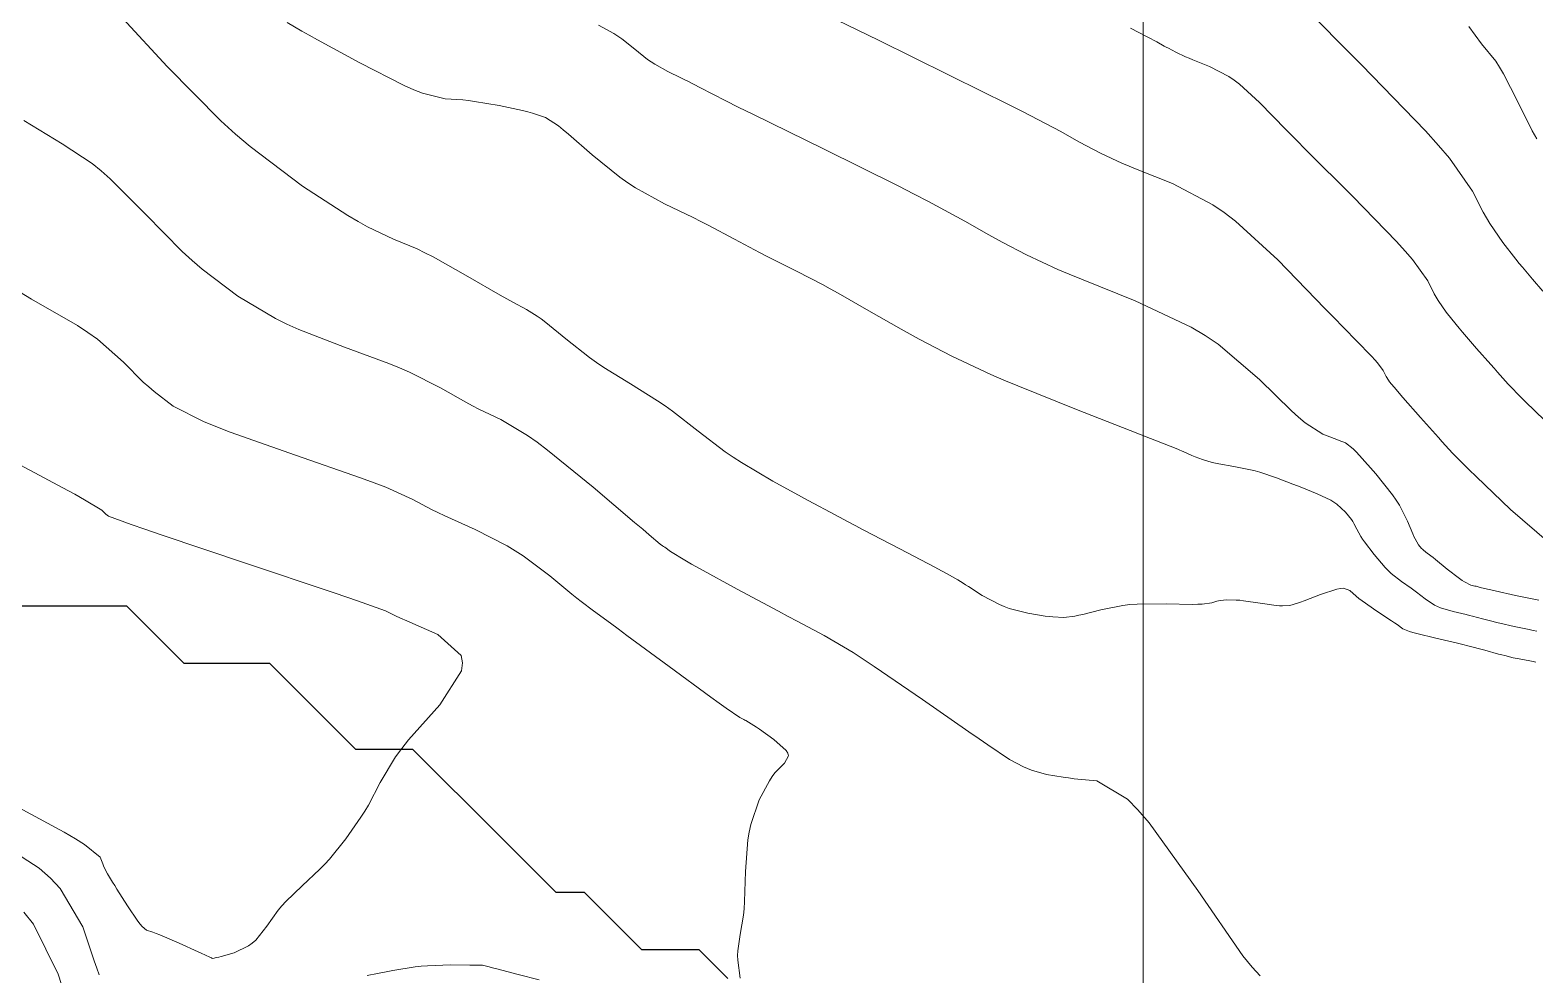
# Model space of a CAD drawing. Header units: millimetres. Extents: x 837475 to 838477, y 1189012 to 1191015.
# Drawn here: x 837837.6 to 837890.2, y 1189064.6 to 1189097.6 of the extents above; entities that cross this region are included whole.
import ezdxf

# ---------------------------------------------------------------- set-up
doc = ezdxf.new("R2010")
doc.units = ezdxf.units.MM
doc.header["$LTSCALE"] = 0.3
doc.layers.add('COORD', color=253, linetype='Continuous', lineweight=20)
doc.layers.add('DRENAJE', color=5, linetype='Continuous', lineweight=25)
doc.layers.add('COTAS 10', color=7, linetype='Continuous', lineweight=9, true_color=0x6e3e2d)
doc.layers.add('COTAS INT', color=7, linetype='Continuous', lineweight=5, true_color=0x9fa19f)

msp = doc.modelspace()

# ---------------------------------------------------------------- linework, layer by layer
at = {"layer": 'COORD'}
msp.add_line((837876.514, 1189013.872), (837876.514, 1191013.872), dxfattribs=at)
at = {"layer": 'COTAS 10'}
for points in [[(837890.262, 1189076.6), (837890.129, 1189076.623), (837889.993, 1189076.649), (837889.472, 1189076.756), (837888.973, 1189076.871), (837888.85, 1189076.9), (837888.734, 1189076.929), (837888.369, 1189077.026), (837888.016, 1189077.12), (837887.907, 1189077.147), (837887.794, 1189077.175), (837887.344, 1189077.278), (837886.9, 1189077.411), (837886.79, 1189077.457), (837886.686, 1189077.507), (837886.358, 1189077.721), (837886.054, 1189077.959), (837885.965, 1189078.025), (837885.875, 1189078.091), (837885.532, 1189078.326), (837885.17, 1189078.614), (837885.066, 1189078.712), (837884.962, 1189078.818), (837884.574, 1189079.269), (837884.242, 1189079.711), (837884.172, 1189079.812), (837884.112, 1189079.903), (837883.977, 1189080.152), (837883.872, 1189080.358), (837883.831, 1189080.422), (837883.785, 1189080.489), (837883.574, 1189080.755), (837883.274, 1189081.027), (837883.172, 1189081.098), (837883.061, 1189081.166), (837882.59, 1189081.395), (837882.052, 1189081.612), (837881.898, 1189081.673), (837881.743, 1189081.733), (837881.167, 1189081.954), (837880.58, 1189082.149), (837880.418, 1189082.194), (837880.256, 1189082.234), (837879.675, 1189082.347), (837879.154, 1189082.436), (837879.031, 1189082.462), (837878.917, 1189082.488), (837878.581, 1189082.587), (837878.328, 1189082.683), (837878.267, 1189082.708), (837878.209, 1189082.732), (837878.03, 1189082.812), (837877.847, 1189082.896), (837877.786, 1189082.922), (837877.721, 1189082.949), (837877.451, 1189083.058), (837876.768, 1189083.326), (837876.443, 1189083.453), (837876.059, 1189083.603), (837874.178, 1189084.337), (837872.131, 1189085.16), (837871.642, 1189085.366), (837871.187, 1189085.564), (837869.823, 1189086.199), (837868.682, 1189086.793), (837868.367, 1189086.963), (837868.052, 1189087.137), (837866.919, 1189087.786), (837865.848, 1189088.401), (837865.572, 1189088.553), (837865.306, 1189088.698), (837864.419, 1189089.153), (837863.58, 1189089.573), (837863.344, 1189089.695), (837863.105, 1189089.82), (837862.228, 1189090.289), (837861.312, 1189090.774), (837861.049, 1189090.907), (837860.782, 1189091.041), (837859.783, 1189091.52), (837858.772, 1189092.074), (837858.498, 1189092.254), (837858.225, 1189092.446), (837857.26, 1189093.233), (837856.431, 1189093.957), (837856.245, 1189094.109), (837856.076, 1189094.239), (837855.622, 1189094.533), (837855.171, 1189094.692), (837855.005, 1189094.738), (837854.82, 1189094.784), (837854.003, 1189094.956), (837853.144, 1189095.098), (837852.934, 1189095.126), (837852.736, 1189095.148), (837852.118, 1189095.188), (837851.333, 1189095.384), (837851.029, 1189095.505), (837850.688, 1189095.655), (837849.143, 1189096.439), (837847.665, 1189097.247), (837847.366, 1189097.413), (837847.115, 1189097.553), (837846.606, 1189097.85)], [(837890.26, 1189093.791), (837890.103, 1189094.065), (837889.584, 1189095.102), (837889.099, 1189096.062), (837888.963, 1189096.288), (837888.826, 1189096.498), (837888.327, 1189097.11), (837887.887, 1189097.718)]]:
    msp.add_lwpolyline(points, dxfattribs=at)
at = {"layer": 'COTAS INT'}
for points in [[(837863.629, 1189099.003), (837867.261, 1189097.232), (837870.935, 1189095.425), (837871.684, 1189095.053), (837872.316, 1189094.735), (837873.627, 1189094.049), (837874.179, 1189093.733), (837874.333, 1189093.649), (837874.486, 1189093.566), (837875.042, 1189093.277), (837875.763, 1189092.945), (837876.02, 1189092.835), (837876.302, 1189092.717), (837877.53, 1189092.226), (837878.94, 1189091.488), (837879.337, 1189091.214), (837879.738, 1189090.91), (837881.208, 1189089.56), (837882.536, 1189088.189), (837882.846, 1189087.871), (837883.131, 1189087.579), (837883.952, 1189086.75), (837884.496, 1189086.19), (837884.607, 1189086.069), (837884.699, 1189085.962), (837884.889, 1189085.699), (837884.97, 1189085.538), (837884.994, 1189085.495), (837885.02, 1189085.453), (837885.119, 1189085.308), (837885.349, 1189085.032), (837885.457, 1189084.907), (837885.584, 1189084.761), (837886.203, 1189084.058), (837886.826, 1189083.356), (837886.955, 1189083.21), (837887.066, 1189083.085), (837887.312, 1189082.809), (837887.699, 1189082.424), (837887.899, 1189082.23), (837888.139, 1189081.998), (837889.343, 1189080.845), (837890.686, 1189079.686)], [(837890.477, 1189088.472), (837890.111, 1189088.884), (837889.756, 1189089.303), (837889.646, 1189089.438), (837889.532, 1189089.582), (837889.079, 1189090.167), (837888.622, 1189090.832), (837888.505, 1189091.026), (837888.392, 1189091.223), (837888.019, 1189091.968), (837887.214, 1189093.112), (837886.828, 1189093.561), (837886.372, 1189094.067), (837884.138, 1189096.373), (837881.969, 1189098.547)], [(837890.226, 1189075.512), (837890.18, 1189075.527), (837890.133, 1189075.54), (837889.957, 1189075.574), (837889.765, 1189075.603), (837889.709, 1189075.613), (837889.651, 1189075.624), (837889.431, 1189075.669), (837889.14, 1189075.74), (837889.038, 1189075.766), (837888.927, 1189075.796), (837888.449, 1189075.928), (837887.857, 1189076.086), (837887.675, 1189076.131), (837887.485, 1189076.178), (837886.732, 1189076.352), (837886.065, 1189076.511), (837885.93, 1189076.548), (837885.816, 1189076.582), (837885.582, 1189076.68), (837885.386, 1189076.822), (837885.295, 1189076.884), (837885.19, 1189076.956), (837884.677, 1189077.298), (837884.159, 1189077.656), (837884.049, 1189077.738), (837883.954, 1189077.812), (837883.734, 1189078.018), (837883.502, 1189078.093), (837883.399, 1189078.085), (837883.279, 1189078.063), (837882.708, 1189077.88), (837882.13, 1189077.659), (837882.006, 1189077.613), (837881.898, 1189077.574), (837881.636, 1189077.489), (837881.378, 1189077.477), (837881.272, 1189077.484), (837881.152, 1189077.496), (837880.592, 1189077.575), (837880.014, 1189077.658), (837879.882, 1189077.672), (837879.762, 1189077.682), (837879.428, 1189077.688), (837879.194, 1189077.66), (837879.136, 1189077.649), (837879.081, 1189077.637), (837878.91, 1189077.582), (837878.573, 1189077.538), (837878.415, 1189077.533), (837878.227, 1189077.531), (837877.314, 1189077.549), (837876.295, 1189077.54), (837876.04, 1189077.521), (837875.798, 1189077.495), (837875.024, 1189077.343), (837874.404, 1189077.182), (837874.259, 1189077.15), (837874.126, 1189077.124), (837873.739, 1189077.077), (837873.357, 1189077.093), (837873.226, 1189077.107), (837873.085, 1189077.124), (837872.484, 1189077.221), (837871.83, 1189077.391), (837871.655, 1189077.455), (837871.484, 1189077.526), (837870.885, 1189077.843), (837870.401, 1189078.15), (837870.301, 1189078.213), (837870.215, 1189078.268), (837870.029, 1189078.391), (837869.664, 1189078.594), (837869.466, 1189078.7), (837869.226, 1189078.828), (837868.009, 1189079.466), (837866.728, 1189080.136), (837866.447, 1189080.283), (837866.199, 1189080.414), (837865.569, 1189080.748), (837865.006, 1189081.052), (837864.8, 1189081.164), (837864.572, 1189081.288), (837863.568, 1189081.834), (837862.471, 1189082.481), (837862.185, 1189082.668), (837861.907, 1189082.859), (837860.966, 1189083.576), (837860.059, 1189084.279), (837859.803, 1189084.461), (837859.545, 1189084.637), (837858.593, 1189085.229), (837857.659, 1189085.809), (837857.412, 1189085.979), (837857.169, 1189086.152), (837856.335, 1189086.809), (837855.636, 1189087.381), (837855.48, 1189087.5), (837855.339, 1189087.602), (837854.964, 1189087.832), (837854.485, 1189088.082), (837854.279, 1189088.197), (837854.04, 1189088.332), (837852.912, 1189088.987), (837851.701, 1189089.664), (837851.411, 1189089.813), (837851.139, 1189089.946), (837850.32, 1189090.286), (837849.409, 1189090.711), (837849.08, 1189090.897), (837848.718, 1189091.112), (837847.131, 1189092.135), (837845.31, 1189093.517), (837844.799, 1189093.958), (837844.287, 1189094.424), (837842.413, 1189096.319), (837840.865, 1189097.992)], [(837857.475, 1189097.761), (837858.017, 1189097.471), (837858.158, 1189097.381), (837858.294, 1189097.288), (837858.753, 1189096.921), (837859.192, 1189096.562), (837859.316, 1189096.475), (837859.441, 1189096.393), (837859.901, 1189096.141), (837860.356, 1189095.923), (837860.477, 1189095.862), (837860.597, 1189095.802), (837861.014, 1189095.581), (837861.927, 1189095.116), (837862.36, 1189094.901), (837862.871, 1189094.649), (837865.365, 1189093.425), (837867.945, 1189092.147), (837868.509, 1189091.861), (837869.009, 1189091.604), (837870.273, 1189090.918), (837871.116, 1189090.435), (837871.35, 1189090.306), (837871.584, 1189090.179), (837872.433, 1189089.738), (837873.532, 1189089.232), (837873.925, 1189089.064), (837874.356, 1189088.884), (837876.229, 1189088.135), (837878.186, 1189087.21), (837878.67, 1189086.92), (837879.128, 1189086.615), (837880.57, 1189085.388), (837881.686, 1189084.289), (837881.939, 1189084.064), (837882.167, 1189083.874), (837882.786, 1189083.476), (837883.187, 1189083.324), (837883.278, 1189083.289), (837883.359, 1189083.257), (837883.58, 1189083.17), (837883.841, 1189082.964), (837883.949, 1189082.857), (837884.071, 1189082.729), (837884.642, 1189082.087), (837885.219, 1189081.357), (837885.346, 1189081.174), (837885.459, 1189080.999), (837885.747, 1189080.433), (837885.925, 1189079.995), (837885.968, 1189079.9), (837886.008, 1189079.816), (837886.132, 1189079.607), (837886.235, 1189079.486), (837886.263, 1189079.458), (837886.291, 1189079.431), (837886.388, 1189079.355), (837886.56, 1189079.226), (837886.635, 1189079.166), (837886.721, 1189079.097), (837887.133, 1189078.762), (837887.557, 1189078.432), (837887.651, 1189078.367), (837887.735, 1189078.312), (837887.956, 1189078.205), (837888.102, 1189078.171), (837888.139, 1189078.163), (837888.174, 1189078.154), (837888.288, 1189078.123), (837888.54, 1189078.062), (837888.661, 1189078.034), (837888.806, 1189078.002), (837889.514, 1189077.843), (837890.334, 1189077.674)], [(837891.056, 1189083.449), (837890.13, 1189084.343), (837889.924, 1189084.545), (837889.741, 1189084.729), (837889.264, 1189085.227), (837888.891, 1189085.644), (837888.774, 1189085.776), (837888.651, 1189085.914), (837888.157, 1189086.471), (837887.67, 1189087.032), (837887.552, 1189087.173), (837887.441, 1189087.307), (837887.099, 1189087.738), (837886.821, 1189088.143), (837886.75, 1189088.26), (837886.681, 1189088.38), (837886.454, 1189088.834), (837885.923, 1189089.57), (837885.663, 1189089.869), (837885.354, 1189090.208), (837883.829, 1189091.776), (837882.208, 1189093.396), (837881.837, 1189093.768), (837881.501, 1189094.107), (837880.572, 1189095.055), (837879.876, 1189095.694), (837879.686, 1189095.838), (837879.498, 1189095.968), (837878.83, 1189096.318), (837878.248, 1189096.55), (837878.115, 1189096.606), (837877.993, 1189096.658), (837877.652, 1189096.815), (837877.388, 1189096.952), (837877.315, 1189096.992), (837877.243, 1189097.032), (837876.981, 1189097.181), (837876.36, 1189097.506), (837876.061, 1189097.656)], [(837880.601, 1189064.553), (837880.322, 1189064.855), (837879.995, 1189065.256), (837878.413, 1189067.534), (837876.719, 1189069.901), (837876.322, 1189070.359), (837875.956, 1189070.731), (837874.895, 1189071.362), (837874.102, 1189071.442), (837873.905, 1189071.467), (837873.718, 1189071.492), (837873.126, 1189071.593), (837872.608, 1189071.739), (837872.467, 1189071.793), (837872.329, 1189071.853), (837871.84, 1189072.117), (837871.082, 1189072.621), (837870.774, 1189072.832), (837870.423, 1189073.075), (837868.799, 1189074.21), (837867.115, 1189075.366), (837866.726, 1189075.622), (837866.371, 1189075.85), (837865.367, 1189076.442), (837864.423, 1189076.939), (837864.105, 1189077.108), (837863.764, 1189077.29), (837862.329, 1189078.06), (837861.002, 1189078.783), (837860.728, 1189078.936), (837860.495, 1189079.069), (837859.994, 1189079.377), (837859.795, 1189079.523), (837859.754, 1189079.554), (837859.718, 1189079.58), (837859.638, 1189079.638), (837859.251, 1189079.961), (837859.023, 1189080.154), (837858.742, 1189080.392), (837857.287, 1189081.627), (837855.698, 1189082.918), (837855.333, 1189083.192), (837855, 1189083.43), (837854.064, 1189083.986), (837853.299, 1189084.351), (837853.073, 1189084.467), (837852.841, 1189084.59), (837851.953, 1189085.092), (837850.875, 1189085.641), (837850.524, 1189085.795), (837850.15, 1189085.949), (837848.608, 1189086.511), (837847.007, 1189087.129), (837846.595, 1189087.318), (837846.197, 1189087.516), (837844.874, 1189088.295), (837843.629, 1189089.239), (837843.281, 1189089.541), (837842.93, 1189089.86), (837841.65, 1189091.155), (837840.418, 1189092.39), (837840.098, 1189092.67), (837839.788, 1189092.924), (837838.743, 1189093.619), (837837.404, 1189094.43)], [(837835.194, 1189089.69), (837837.673, 1189088.189), (837839.275, 1189087.265), (837839.64, 1189087.023), (837839.971, 1189086.788), (837840.886, 1189085.991), (837841.574, 1189085.295), (837841.762, 1189085.124), (837841.949, 1189084.962), (837842.618, 1189084.455), (837843.677, 1189083.92), (837844.11, 1189083.74), (837844.604, 1189083.547), (837846.896, 1189082.736), (837849.16, 1189081.952), (837849.637, 1189081.777), (837850.048, 1189081.619), (837850.993, 1189081.197), (837851.643, 1189080.849), (837851.868, 1189080.737), (837852.114, 1189080.62), (837853.164, 1189080.141), (837854.283, 1189079.577), (837854.572, 1189079.406), (837854.851, 1189079.228), (837855.783, 1189078.53), (837856.546, 1189077.892), (837856.719, 1189077.751), (837856.875, 1189077.626), (837857.299, 1189077.303), (837857.898, 1189076.87), (837858.164, 1189076.676), (837858.474, 1189076.449), (837859.952, 1189075.359), (837861.401, 1189074.295), (837861.691, 1189074.085), (837861.934, 1189073.911), (837862.411, 1189073.585), (837862.559, 1189073.505), (837862.594, 1189073.486), (837862.627, 1189073.469), (837862.724, 1189073.418), (837862.909, 1189073.3), (837862.997, 1189073.24), (837863.101, 1189073.169), (837863.609, 1189072.814), (837864.037, 1189072.424), (837864.09, 1189072.331), (837864.116, 1189072.243), (837863.974, 1189071.979), (837863.641, 1189071.646), (837863.546, 1189071.516), (837863.45, 1189071.369), (837863.095, 1189070.7), (837862.801, 1189069.845), (837862.744, 1189069.58), (837862.698, 1189069.304), (837862.617, 1189068.204), (837862.581, 1189067.15), (837862.562, 1189066.901), (837862.539, 1189066.671), (837862.425, 1189065.999), (837862.341, 1189065.43), (837862.337, 1189065.267), (837862.341, 1189065.1), (837862.427, 1189064.474)], [(837836.783, 1189070.672), (837838.808, 1189069.576), (837839.201, 1189069.346), (837839.521, 1189069.148), (837840.071, 1189068.7), (837840.156, 1189068.466), (837840.182, 1189068.403), (837840.21, 1189068.341), (837840.322, 1189068.124), (837840.503, 1189067.823), (837840.574, 1189067.708), (837840.655, 1189067.579), (837841.025, 1189067), (837841.387, 1189066.462), (837841.464, 1189066.36), (837841.53, 1189066.278), (837841.681, 1189066.151), (837841.908, 1189066.083), (837842.021, 1189066.039), (837842.156, 1189065.984), (837842.827, 1189065.693), (837843.49, 1189065.396), (837843.62, 1189065.337), (837843.727, 1189065.289), (837843.92, 1189065.2), (837843.958, 1189065.182), (837843.968, 1189065.178), (837843.977, 1189065.174), (837844.007, 1189065.167), (837844.137, 1189065.194), (837844.209, 1189065.213), (837844.297, 1189065.237), (837844.744, 1189065.363), (837845.254, 1189065.6), (837845.381, 1189065.695), (837845.501, 1189065.801), (837845.885, 1189066.288), (837846.285, 1189066.849), (837846.415, 1189067.003), (837846.555, 1189067.155), (837847.129, 1189067.7), (837847.747, 1189068.28), (837847.913, 1189068.455), (837848.077, 1189068.636), (837848.654, 1189069.34), (837849.179, 1189070.095), (837849.311, 1189070.307), (837849.438, 1189070.521), (837849.845, 1189071.305), (837850.389, 1189072.205), (837850.602, 1189072.492), (837850.842, 1189072.795), (837851.931, 1189074.024), (837852.69, 1189075.212), (837852.721, 1189075.489), (837852.675, 1189075.743), (837851.862, 1189076.473), (837850.779, 1189076.955), (837850.562, 1189077.052), (837850.382, 1189077.134), (837850.034, 1189077.301), (837849.222, 1189077.596), (837848.75, 1189077.758), (837848.17, 1189077.956), (837845.184, 1189078.961), (837842.202, 1189079.965), (837841.625, 1189080.162), (837841.156, 1189080.323), (837840.361, 1189080.614), (837840.269, 1189080.684), (837840.217, 1189080.73), (837840.122, 1189080.826), (837839.524, 1189081.186), (837839.181, 1189081.376), (837838.761, 1189081.605), (837836.603, 1189082.759)], [(837840.038, 1189064.589), (837839.949, 1189064.821), (837839.855, 1189065.082), (837839.459, 1189066.271), (837838.674, 1189067.61), (837838.334, 1189067.965), (837837.941, 1189068.313), (837836.075, 1189069.512)], [(837837.406, 1189066.776), (837837.737, 1189066.358), (837838.602, 1189064.618), (837839.101, 1189063.07)], [(837855.405, 1189064.419), (837854.67, 1189064.609), (837853.923, 1189064.802), (837853.775, 1189064.839), (837853.653, 1189064.87), (837853.427, 1189064.924), (837853.22, 1189064.932), (837853.11, 1189064.934), (837852.978, 1189064.935), (837852.312, 1189064.937), (837851.506, 1189064.908), (837851.286, 1189064.889), (837851.068, 1189064.866), (837850.29, 1189064.745), (837849.644, 1189064.618), (837849.508, 1189064.59), (837849.391, 1189064.567)]]:
    msp.add_lwpolyline(points, dxfattribs=at)
at = {"layer": 'DRENAJE'}
for points in [[(837845.999, 1189075.464, 0), (837843, 1189075.464, 0), (837842, 1189076.464, 0), (837841, 1189077.464, 0), (837837.002, 1189077.464, 0), (837836.002, 1189076.464, 0), (837826.005, 1189076.464, 0), (837825.006, 1189077.464, 0), (837816.009, 1189077.464, 0)], [(837861.993, 1189064.468, 0), (837860.994, 1189065.468, 0), (837858.994, 1189065.468, 0), (837857.995, 1189066.467, 0), (837856.995, 1189067.467, 0), (837855.995, 1189067.467, 0), (837853.996, 1189069.466, 0), (837852.996, 1189070.466, 0), (837851.997, 1189071.466, 0), (837850.997, 1189072.465, 0), (837848.998, 1189072.465, 0), (837847.998, 1189073.465, 0), (837846.998, 1189074.465, 0), (837845.999, 1189075.464, 0)]]:
    msp.add_polyline3d(points, dxfattribs=at)

doc.saveas('drawing.dxf')
